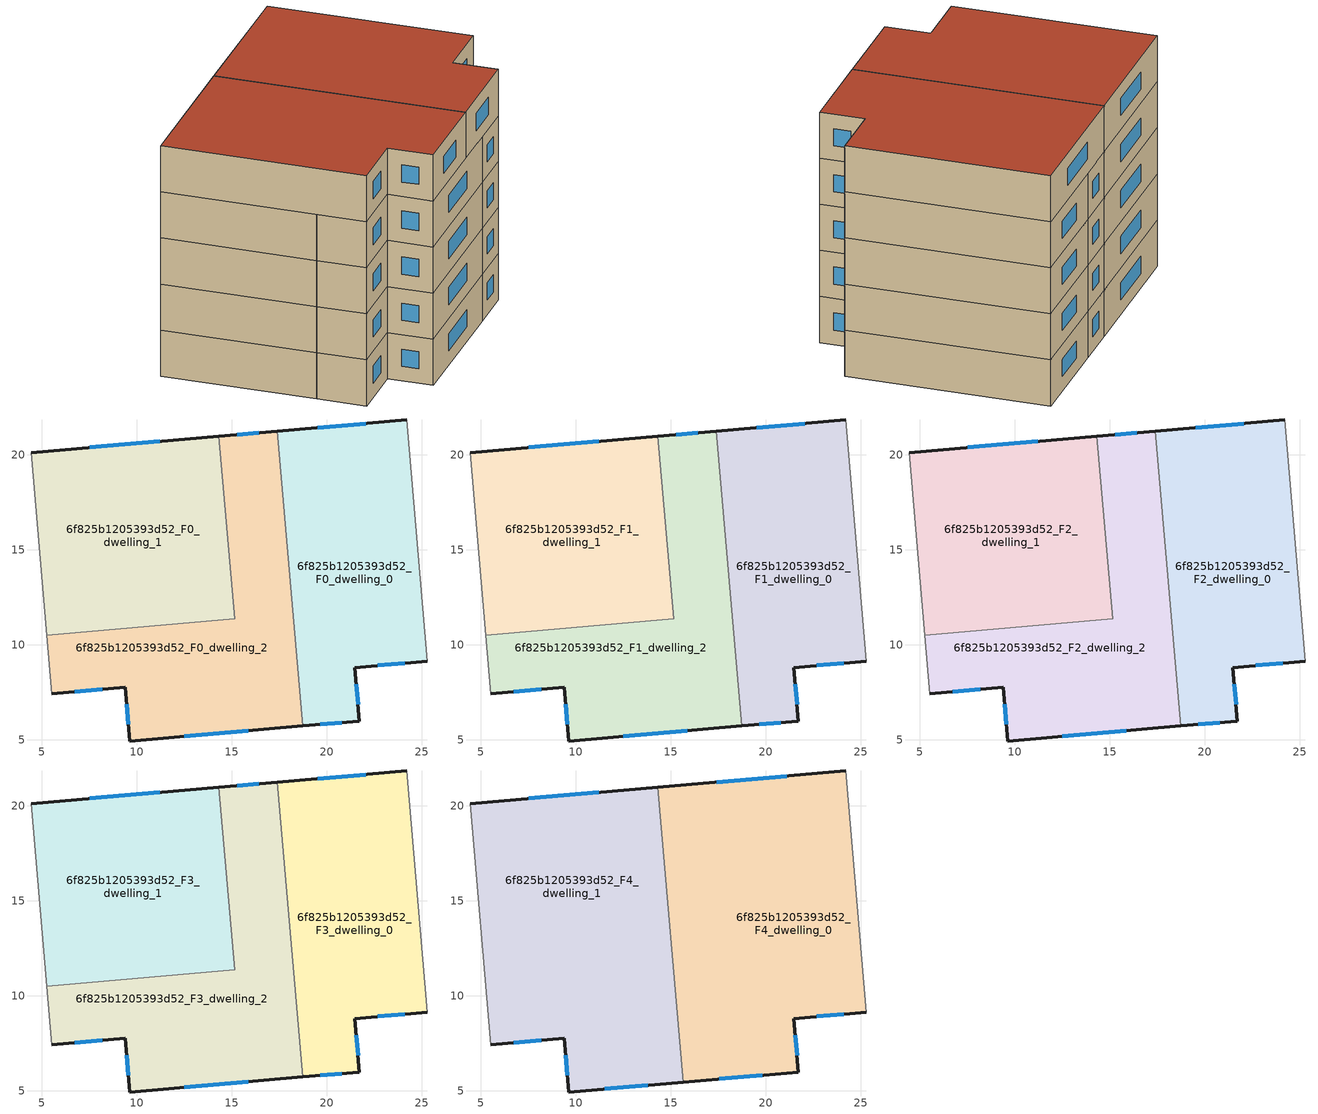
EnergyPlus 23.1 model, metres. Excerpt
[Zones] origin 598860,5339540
6f825b1205393d52_F0_dwelling_0
 floor ground (EU_floor_Construction): 24.19,21.83 25.3,9.15 21.47,8.81 21.72,6 18.73,5.74 17.38,21.24 z0
 wall outside (EU_wall_Construction): 18.73,5.74 21.72,6 21.47,8.81 25.3,9.15 / 24.19,21.83 17.38,21.24 z0:3
 wall adiabatic (EU_wall_Construction): 25.3,9.15 24.19,21.83 z0:3
 wall to 6f825b1205393d52_F0_dwelling_2 (EU_wall_Construction): 17.38,21.24 18.73,5.74 z0:3
 window (EU_Window_Construction): 22.67,8.92 24.1,9.04 / 21.64,6.88 21.55,7.93 / 19.67,5.82 20.78,5.91 / 22.06,21.64 19.52,21.42 z0.94:2.06
6f825b1205393d52_F0_dwelling_1
 floor ground (EU_floor_Construction): 14.32,20.97 15.15,11.37 5.28,10.51 4.45,20.11 z0
 wall outside (EU_wall_Construction): 14.32,20.97 4.45,20.11 z0:3
 wall adiabatic (EU_wall_Construction): 4.45,20.11 5.28,10.51 z0:3
 wall to 6f825b1205393d52_F0_dwelling_2 (EU_wall_Construction): 5.28,10.51 15.15,11.37 14.32,20.97 z0:3
 window (EU_Window_Construction): 11.23,20.7 7.54,20.38 z0.94:2.06
6f825b1205393d52_F0_dwelling_2
 floor ground (EU_floor_Construction): 17.38,21.24 18.73,5.74 9.65,4.95 9.4,7.77 5.55,7.43 5.28,10.51 15.15,11.37 14.32,20.97 z0
 wall outside (EU_wall_Construction): 17.38,21.24 14.32,20.97 / 5.55,7.43 9.4,7.77 9.65,4.95 18.73,5.74 z0:3
 wall adiabatic (EU_wall_Construction): 5.28,10.51 5.55,7.43 z0:3
 window (EU_Window_Construction): 16.42,21.15 15.28,21.05 / 12.5,5.19 15.88,5.49 / 9.48,6.89 9.57,5.83 / 6.76,7.54 8.19,7.67 z0.94:2.06
6f825b1205393d52_F1_dwelling_0
 floor to 6f825b1205393d52_F0_dwelling_0 (EU_floor_Construction): 24.19,21.83 25.29,9.15 21.47,8.81 21.72,6 18.73,5.74 17.38,21.24 z3
 wall outside (EU_wall_Construction): 18.73,5.74 21.72,6 21.47,8.81 25.3,9.15 / 24.19,21.83 17.38,21.24 z3:6
 wall adiabatic (EU_wall_Construction): 25.3,9.15 24.19,21.83 z3:6
 wall to 6f825b1205393d52_F1_dwelling_2 (EU_wall_Construction): 17.38,21.24 18.73,5.74 z3:6
 window (EU_Window_Construction): 22.67,8.92 24.1,9.04 / 21.64,6.88 21.55,7.93 / 19.67,5.82 20.78,5.91 / 22.06,21.64 19.52,21.42 z3.94:5.06
6f825b1205393d52_F1_dwelling_1
 floor to 6f825b1205393d52_F0_dwelling_1 (EU_floor_Construction): 14.32,20.97 15.15,11.37 5.28,10.51 4.45,20.11 z3
 wall outside (EU_wall_Construction): 14.32,20.97 4.45,20.11 z3:6
 wall adiabatic (EU_wall_Construction): 4.45,20.11 5.28,10.51 z3:6
 wall to 6f825b1205393d52_F1_dwelling_2 (EU_wall_Construction): 5.28,10.51 15.15,11.37 14.32,20.97 z3:6
 window (EU_Window_Construction): 11.23,20.7 7.54,20.38 z3.94:5.06
6f825b1205393d52_F1_dwelling_2
 floor to 6f825b1205393d52_F0_dwelling_2 (EU_floor_Construction): 17.38,21.24 18.73,5.74 9.65,4.95 9.4,7.77 5.55,7.43 5.28,10.51 15.15,11.37 14.32,20.97 z3
 wall outside (EU_wall_Construction): 17.38,21.24 14.32,20.97 / 5.55,7.43 9.4,7.77 9.65,4.95 18.73,5.74 z3:6
 wall adiabatic (EU_wall_Construction): 5.28,10.51 5.55,7.43 z3:6
 window (EU_Window_Construction): 16.42,21.15 15.28,21.05 / 12.5,5.19 15.88,5.49 / 9.48,6.89 9.57,5.83 / 6.76,7.54 8.19,7.67 z3.94:5.06
6f825b1205393d52_F2_dwelling_0
 floor to 6f825b1205393d52_F1_dwelling_0 (EU_floor_Construction): 24.19,21.83 25.29,9.15 21.47,8.81 21.72,6 18.73,5.74 17.38,21.24 z6
 wall outside (EU_wall_Construction): 18.73,5.74 21.72,6 21.47,8.81 25.3,9.15 / 24.19,21.83 17.38,21.24 z6:9
 wall adiabatic (EU_wall_Construction): 25.3,9.15 24.19,21.83 z6:9
 wall to 6f825b1205393d52_F2_dwelling_2 (EU_wall_Construction): 17.38,21.24 18.73,5.74 z6:9
 window (EU_Window_Construction): 22.67,8.92 24.1,9.04 / 21.64,6.88 21.55,7.93 / 19.67,5.82 20.78,5.91 / 22.06,21.64 19.52,21.42 z6.94:8.06
6f825b1205393d52_F2_dwelling_1
 floor to 6f825b1205393d52_F1_dwelling_1 (EU_floor_Construction): 14.32,20.97 15.15,11.37 5.28,10.51 4.45,20.11 z6
 wall outside (EU_wall_Construction): 14.32,20.97 4.45,20.11 z6:9
 wall adiabatic (EU_wall_Construction): 4.45,20.11 5.28,10.51 z6:9
 wall to 6f825b1205393d52_F2_dwelling_2 (EU_wall_Construction): 5.28,10.51 15.15,11.37 14.32,20.97 z6:9
 window (EU_Window_Construction): 11.23,20.7 7.54,20.38 z6.94:8.06
6f825b1205393d52_F2_dwelling_2
 floor to 6f825b1205393d52_F1_dwelling_2 (EU_floor_Construction): 17.38,21.24 18.73,5.74 9.65,4.95 9.4,7.77 5.55,7.43 5.28,10.51 15.15,11.37 14.32,20.97 z6
 wall outside (EU_wall_Construction): 17.38,21.24 14.32,20.97 / 5.55,7.43 9.4,7.77 9.65,4.95 18.73,5.74 z6:9
 wall adiabatic (EU_wall_Construction): 5.28,10.51 5.55,7.43 z6:9
 window (EU_Window_Construction): 16.42,21.15 15.28,21.05 / 12.5,5.19 15.88,5.49 / 9.48,6.89 9.57,5.83 / 6.76,7.54 8.19,7.67 z6.94:8.06
6f825b1205393d52_F3_dwelling_0
 floor to 6f825b1205393d52_F2_dwelling_0 (EU_floor_Construction): 24.19,21.83 25.29,9.15 21.47,8.81 21.72,6 18.73,5.74 17.38,21.24 z9
 wall outside (EU_wall_Construction): 18.73,5.74 21.72,6 21.47,8.81 25.3,9.15 / 24.19,21.83 17.38,21.24 z9:12
 wall adiabatic (EU_wall_Construction): 25.3,9.15 24.19,21.83 z9:12
 wall to 6f825b1205393d52_F3_dwelling_2 (EU_wall_Construction): 17.38,21.24 18.73,5.74 z9:12
 window (EU_Window_Construction): 22.67,8.92 24.1,9.04 / 21.64,6.88 21.55,7.93 / 19.67,5.82 20.78,5.91 / 22.06,21.64 19.52,21.42 z9.94:11.06
6f825b1205393d52_F3_dwelling_1
 floor to 6f825b1205393d52_F2_dwelling_1 (EU_floor_Construction): 14.32,20.97 15.15,11.37 5.28,10.51 4.45,20.11 z9
 wall outside (EU_wall_Construction): 14.32,20.97 4.45,20.11 z9:12
 wall adiabatic (EU_wall_Construction): 4.45,20.11 5.28,10.51 z9:12
 wall to 6f825b1205393d52_F3_dwelling_2 (EU_wall_Construction): 5.28,10.51 15.15,11.37 14.32,20.97 z9:12
 window (EU_Window_Construction): 11.23,20.7 7.54,20.38 z9.94:11.06
6f825b1205393d52_F3_dwelling_2
 floor to 6f825b1205393d52_F2_dwelling_2 (EU_floor_Construction): 17.38,21.24 18.73,5.74 9.65,4.95 9.4,7.77 5.55,7.43 5.28,10.51 15.15,11.37 14.32,20.97 z9
 wall outside (EU_wall_Construction): 17.38,21.24 14.32,20.97 / 5.55,7.43 9.4,7.77 9.65,4.95 18.73,5.74 z9:12
 wall adiabatic (EU_wall_Construction): 5.28,10.51 5.55,7.43 z9:12
 window (EU_Window_Construction): 16.42,21.15 15.28,21.05 / 12.5,5.19 15.88,5.49 / 9.48,6.89 9.57,5.83 / 6.76,7.54 8.19,7.67 z9.94:11.06
6f825b1205393d52_F4_dwelling_0
 floor to 6f825b1205393d52_F3_dwelling_0 (EU_floor_Construction): 24.19,21.83 25.29,9.15 21.47,8.81 21.72,6 18.73,5.74 17.38,21.24 z12
 floor to 6f825b1205393d52_F3_dwelling_2 (EU_floor_Construction): 17.38,21.24 18.73,5.74 15.67,5.47 14.32,20.97 z12
 wall outside (EU_wall_Construction): 24.19,21.83 14.32,20.97 / 15.67,5.47 21.72,6 21.47,8.81 25.3,9.15 z12:15
 wall adiabatic (EU_wall_Construction): 25.3,9.15 24.19,21.83 z12:15
 wall to 6f825b1205393d52_F4_dwelling_1 (EU_wall_Construction): 14.32,20.97 15.67,5.47 z12:15
 window (EU_Window_Construction): 21.1,21.56 17.42,21.24 / 22.67,8.92 24.1,9.04 / 21.64,6.88 21.55,7.93 / 17.57,5.63 19.82,5.83 z12.94:14.06
 roof outside (EU_roof_Construction): 21.72,6 21.47,8.81 25.3,9.15 24.19,21.83 14.32,20.97 15.67,5.47 z15
6f825b1205393d52_F4_dwelling_1
 floor to 6f825b1205393d52_F3_dwelling_2 (EU_floor_Construction): 14.32,20.97 15.67,5.47 9.65,4.95 9.4,7.77 5.55,7.43 5.28,10.51 15.15,11.37 z12
 floor to 6f825b1205393d52_F3_dwelling_1 (EU_floor_Construction): 14.32,20.97 15.15,11.37 5.28,10.51 4.45,20.11 z12
 wall outside (EU_wall_Construction): 14.32,20.97 4.45,20.11 / 5.55,7.43 9.4,7.77 9.65,4.95 15.67,5.47 z12:15
 wall adiabatic (EU_wall_Construction): 4.45,20.11 5.55,7.43 z12:15
 window (EU_Window_Construction): 11.23,20.7 7.54,20.38 / 11.54,5.11 13.78,5.3 / 9.48,6.89 9.57,5.83 / 6.76,7.54 8.19,7.67 z12.94:14.06
 roof outside (EU_roof_Construction): 15.67,5.47 14.32,20.97 4.45,20.11 5.55,7.43 9.4,7.77 9.65,4.95 z15
[Building]
EU S2 Campaign: North Axis=0; Terrain=City; Solar Distribution=FullExterior
[Site:Location]
Vienna: Latitude=48; Longitude=16.5; Time Zone=1; Elevation=183
[SizingPeriod:WeatherFileDays]
AnnualSizingPeriod: Begin Month=1; Begin Day of Month=1; End Month=12; End Day of Month=31; Day of Week for Start Day=Monday; Use Weather File Daylight Saving Period=No; Use Weather File Rain and Snow Indicators=No
[MATERIAL]
EU_InternalMass_Material: Roughness=MediumRough; Thickness=0.1; Conductivity=1; Density=1800; Specific Heat=900; Thermal Absorptance=0.9; Solar Absorptance=0.7; Visible Absorptance=0.7
[MATERIAL:NOMASS] Roughness=MediumRough; Thermal Absorptance=0.9; Solar Absorptance=0.7; Visible Absorptance=0.7
Name | Thermal Resistance
EU_wall_NoMass | 0.914258
EU_roof_NoMass | 0.954009
EU_floor_NoMass | 1.09711
[WINDOWMATERIAL:SIMPLEGLAZINGSYSTEM]
EU_Window_SimpleGlazing: UFactor=2.09642; Solar Heat Gain Coefficient=0.65; Visible Transmittance=0.65
[CONSTRUCTION]
EU_wall_Construction: EU_wall_NoMass
EU_roof_Construction: EU_roof_NoMass
EU_floor_Construction: EU_floor_NoMass
EU_Window_Construction: EU_Window_SimpleGlazing
EU_InternalMass_Construction: EU_InternalMass_Material
[ZONE] Type=1; Multiplier=1; Ceiling Height=autocalculate; Floor Area=autocalculate; Part of Total Floor Area=Yes
Name | Volume
6f825b1205393d52_F0_dwelling_0; 6f825b1205393d52_F1_dwelling_0; 6f825b1205393d52_F2_dwelling_0; 6f825b1205393d52_F3_dwelling_0 | 286.575
6f825b1205393d52_F4_dwelling_0 | 429.894
6f825b1205393d52_F0_dwelling_1; 6f825b1205393d52_F1_dwelling_1; 6f825b1205393d52_F2_dwelling_1; 6f825b1205393d52_F3_dwelling_1 | 286.589
6f825b1205393d52_F4_dwelling_1 | 429.792
6f825b1205393d52_F0_dwelling_2 | 286.599
6f825b1205393d52_F1_dwelling_2; 6f825b1205393d52_F2_dwelling_2; 6f825b1205393d52_F3_dwelling_2 | 286.6
[INTERNALMASS] Construction=EU_InternalMass_Construction
Name | Zone or ZoneList | Surface Area
6f825b1205393d52_F0_dwelling_0_EU_InternalMass | 6f825b1205393d52_F0_dwelling_0 | 95.5271
6f825b1205393d52_F0_dwelling_1_EU_InternalMass | 6f825b1205393d52_F0_dwelling_1 | 95.5297
6f825b1205393d52_F0_dwelling_2_EU_InternalMass | 6f825b1205393d52_F0_dwelling_2 | 95.533
6f825b1205393d52_F1_dwelling_0_EU_InternalMass | 6f825b1205393d52_F1_dwelling_0 | 95.5271
6f825b1205393d52_F1_dwelling_1_EU_InternalMass | 6f825b1205393d52_F1_dwelling_1 | 95.5297
6f825b1205393d52_F1_dwelling_2_EU_InternalMass | 6f825b1205393d52_F1_dwelling_2 | 95.533
6f825b1205393d52_F2_dwelling_0_EU_InternalMass | 6f825b1205393d52_F2_dwelling_0 | 95.5271
6f825b1205393d52_F2_dwelling_1_EU_InternalMass | 6f825b1205393d52_F2_dwelling_1 | 95.5297
6f825b1205393d52_F2_dwelling_2_EU_InternalMass | 6f825b1205393d52_F2_dwelling_2 | 95.533
6f825b1205393d52_F3_dwelling_0_EU_InternalMass | 6f825b1205393d52_F3_dwelling_0 | 95.5271
6f825b1205393d52_F3_dwelling_1_EU_InternalMass | 6f825b1205393d52_F3_dwelling_1 | 95.5297
6f825b1205393d52_F3_dwelling_2_EU_InternalMass | 6f825b1205393d52_F3_dwelling_2 | 95.533
6f825b1205393d52_F4_dwelling_0_EU_InternalMass | 6f825b1205393d52_F4_dwelling_0 | 143.3
6f825b1205393d52_F4_dwelling_1_EU_InternalMass | 6f825b1205393d52_F4_dwelling_1 | 143.287
[OTHEREQUIPMENT] Fuel Type=Electricity; Design Level Calculation Method=Watts/Area; Power per Zone Floor Area=1; Fraction Latent=0; Fraction Radiant=0; Fraction Lost=0; Carbon Dioxide Generation Rate=0; EndUse Subcategory=EU_Step8_InternalGains
Name | Zone or ZoneList or Space or SpaceList | Schedule
EU_Step8_InternalGain_6f825b1205393d52_F0_dwelling_0_f000 | 6f825b1205393d52_F0_dwelling_0 | EU_Step8_GainSchedule_6f825b1205393d52_F0_dwelling_0_f000
EU_Step8_InternalGain_6f825b1205393d52_F0_dwelling_1_f000 | 6f825b1205393d52_F0_dwelling_1 | EU_Step8_GainSchedule_6f825b1205393d52_F0_dwelling_1_f000
EU_Step8_InternalGain_6f825b1205393d52_F0_dwelling_2_f000 | 6f825b1205393d52_F0_dwelling_2 | EU_Step8_GainSchedule_6f825b1205393d52_F0_dwelling_2_f000
EU_Step8_InternalGain_6f825b1205393d52_F1_dwelling_0_f000 | 6f825b1205393d52_F1_dwelling_0 | EU_Step8_GainSchedule_6f825b1205393d52_F1_dwelling_0_f000
EU_Step8_InternalGain_6f825b1205393d52_F1_dwelling_1_f000 | 6f825b1205393d52_F1_dwelling_1 | EU_Step8_GainSchedule_6f825b1205393d52_F1_dwelling_1_f000
EU_Step8_InternalGain_6f825b1205393d52_F1_dwelling_2_f000 | 6f825b1205393d52_F1_dwelling_2 | EU_Step8_GainSchedule_6f825b1205393d52_F1_dwelling_2_f000
EU_Step8_InternalGain_6f825b1205393d52_F2_dwelling_0_f000 | 6f825b1205393d52_F2_dwelling_0 | EU_Step8_GainSchedule_6f825b1205393d52_F2_dwelling_0_f000
EU_Step8_InternalGain_6f825b1205393d52_F2_dwelling_1_f000 | 6f825b1205393d52_F2_dwelling_1 | EU_Step8_GainSchedule_6f825b1205393d52_F2_dwelling_1_f000
EU_Step8_InternalGain_6f825b1205393d52_F2_dwelling_2_f000 | 6f825b1205393d52_F2_dwelling_2 | EU_Step8_GainSchedule_6f825b1205393d52_F2_dwelling_2_f000
EU_Step8_InternalGain_6f825b1205393d52_F3_dwelling_0_f000 | 6f825b1205393d52_F3_dwelling_0 | EU_Step8_GainSchedule_6f825b1205393d52_F3_dwelling_0_f000
EU_Step8_InternalGain_6f825b1205393d52_F3_dwelling_1_f000 | 6f825b1205393d52_F3_dwelling_1 | EU_Step8_GainSchedule_6f825b1205393d52_F3_dwelling_1_f000
EU_Step8_InternalGain_6f825b1205393d52_F3_dwelling_2_f000 | 6f825b1205393d52_F3_dwelling_2 | EU_Step8_GainSchedule_6f825b1205393d52_F3_dwelling_2_f000
EU_Step8_InternalGain_6f825b1205393d52_F4_dwelling_0_f000 | 6f825b1205393d52_F4_dwelling_0 | EU_Step8_GainSchedule_6f825b1205393d52_F4_dwelling_0_f000
EU_Step8_InternalGain_6f825b1205393d52_F4_dwelling_1_f000 | 6f825b1205393d52_F4_dwelling_1 | EU_Step8_GainSchedule_6f825b1205393d52_F4_dwelling_1_f000
[ZONEVENTILATION:DESIGNFLOWRATE] Schedule=EU_AlwaysOn; Design Flow Rate Calculation Method=AirChanges/Hour; Air Changes per Hour=0.546891; Ventilation Type=Natural; Fan Pressure Rise=0; Fan Total Efficiency=1; Constant Term Coefficient=1; Temperature Term Coefficient=0; Velocity Term Coefficient=0; Velocity Squared Term Coefficient=0; Minimum Indoor Temperature=-100; Maximum Indoor Temperature=100; Delta Temperature=-100; Minimum Outdoor Temperature=-100; Maximum Outdoor Temperature=100; Maximum Wind Speed=40
Name | Zone or ZoneList or Space or SpaceList
EU_ConstantAir_6f825b1205393d52_F0_dwelling_0 | 6f825b1205393d52_F0_dwelling_0
EU_ConstantAir_6f825b1205393d52_F0_dwelling_1 | 6f825b1205393d52_F0_dwelling_1
EU_ConstantAir_6f825b1205393d52_F0_dwelling_2 | 6f825b1205393d52_F0_dwelling_2
EU_ConstantAir_6f825b1205393d52_F1_dwelling_0 | 6f825b1205393d52_F1_dwelling_0
EU_ConstantAir_6f825b1205393d52_F1_dwelling_1 | 6f825b1205393d52_F1_dwelling_1
EU_ConstantAir_6f825b1205393d52_F1_dwelling_2 | 6f825b1205393d52_F1_dwelling_2
EU_ConstantAir_6f825b1205393d52_F2_dwelling_0 | 6f825b1205393d52_F2_dwelling_0
EU_ConstantAir_6f825b1205393d52_F2_dwelling_1 | 6f825b1205393d52_F2_dwelling_1
EU_ConstantAir_6f825b1205393d52_F2_dwelling_2 | 6f825b1205393d52_F2_dwelling_2
EU_ConstantAir_6f825b1205393d52_F3_dwelling_0 | 6f825b1205393d52_F3_dwelling_0
EU_ConstantAir_6f825b1205393d52_F3_dwelling_1 | 6f825b1205393d52_F3_dwelling_1
EU_ConstantAir_6f825b1205393d52_F3_dwelling_2 | 6f825b1205393d52_F3_dwelling_2
EU_ConstantAir_6f825b1205393d52_F4_dwelling_0 | 6f825b1205393d52_F4_dwelling_0
EU_ConstantAir_6f825b1205393d52_F4_dwelling_1 | 6f825b1205393d52_F4_dwelling_1
[HVACTEMPLATE:THERMOSTAT] Constant Heating Setpoint=20; Constant Cooling Setpoint=50
EU_HeatOnly_6f825b1205393d52_F0_dwelling_0; EU_HeatOnly_6f825b1205393d52_F0_dwelling_1; EU_HeatOnly_6f825b1205393d52_F0_dwelling_2; EU_HeatOnly_6f825b1205393d52_F1_dwelling_0; EU_HeatOnly_6f825b1205393d52_F1_dwelling_1; EU_HeatOnly_6f825b1205393d52_F1_dwelling_2; EU_HeatOnly_6f825b1205393d52_F2_dwelling_0; EU_HeatOnly_6f825b1205393d52_F2_dwelling_1; EU_HeatOnly_6f825b1205393d52_F2_dwelling_2; EU_HeatOnly_6f825b1205393d52_F3_dwelling_0; EU_HeatOnly_6f825b1205393d52_F3_dwelling_1; EU_HeatOnly_6f825b1205393d52_F3_dwelling_2; EU_HeatOnly_6f825b1205393d52_F4_dwelling_0; EU_HeatOnly_6f825b1205393d52_F4_dwelling_1
[HVACTEMPLATE:ZONE:IDEALLOADSAIRSYSTEM] System Availability Schedule=EU_AlwaysOn; Maximum Heating Supply Air Temperature=50; Minimum Cooling Supply Air Temperature=13; Maximum Heating Supply Air Humidity Ratio=0.0156; Minimum Cooling Supply Air Humidity Ratio=0.0077; Heating Limit=NoLimit; Cooling Limit=NoLimit; Heating Availability Schedule=EU_AlwaysOn; Cooling Availability Schedule=EU_CoolingOff; Dehumidification Control Type=ConstantSensibleHeatRatio; Cooling Sensible Heat Ratio=0.7; Dehumidification Setpoint=60; Humidification Control Type=None; Humidification Setpoint=30; Outdoor Air Method=None; Outdoor Air Flow Rate per Person=0.00944; Outdoor Air Flow Rate per Zone Floor Area=0; Outdoor Air Flow Rate per Zone=0; Demand Controlled Ventilation Type=None; Outdoor Air Economizer Type=NoEconomizer; Heat Recovery Type=None; Sensible Heat Recovery Effectiveness=0.7; Latent Heat Recovery Effectiveness=0.65
Name | Template Thermostat
6f825b1205393d52_F0_dwelling_0 | EU_HeatOnly_6f825b1205393d52_F0_dwelling_0
6f825b1205393d52_F0_dwelling_1 | EU_HeatOnly_6f825b1205393d52_F0_dwelling_1
6f825b1205393d52_F0_dwelling_2 | EU_HeatOnly_6f825b1205393d52_F0_dwelling_2
6f825b1205393d52_F1_dwelling_0 | EU_HeatOnly_6f825b1205393d52_F1_dwelling_0
6f825b1205393d52_F1_dwelling_1 | EU_HeatOnly_6f825b1205393d52_F1_dwelling_1
6f825b1205393d52_F1_dwelling_2 | EU_HeatOnly_6f825b1205393d52_F1_dwelling_2
6f825b1205393d52_F2_dwelling_0 | EU_HeatOnly_6f825b1205393d52_F2_dwelling_0
6f825b1205393d52_F2_dwelling_1 | EU_HeatOnly_6f825b1205393d52_F2_dwelling_1
6f825b1205393d52_F2_dwelling_2 | EU_HeatOnly_6f825b1205393d52_F2_dwelling_2
6f825b1205393d52_F3_dwelling_0 | EU_HeatOnly_6f825b1205393d52_F3_dwelling_0
6f825b1205393d52_F3_dwelling_1 | EU_HeatOnly_6f825b1205393d52_F3_dwelling_1
6f825b1205393d52_F3_dwelling_2 | EU_HeatOnly_6f825b1205393d52_F3_dwelling_2
6f825b1205393d52_F4_dwelling_0 | EU_HeatOnly_6f825b1205393d52_F4_dwelling_0
6f825b1205393d52_F4_dwelling_1 | EU_HeatOnly_6f825b1205393d52_F4_dwelling_1
[SIZING:ZONE] Zone Cooling Design Supply Air Temperature Input Method=SupplyAirTemperature; Zone Cooling Design Supply Air Temperature=13; Zone Heating Design Supply Air Temperature Input Method=SupplyAirTemperature; Zone Heating Design Supply Air Temperature=50; Zone Cooling Design Supply Air Humidity Ratio=0.008; Zone Heating Design Supply Air Humidity Ratio=0.008; Cooling Design Air Flow Method=DesignDay; Cooling Design Air Flow Rate=0; Cooling Minimum Air Flow per Zone Floor Area=0.000762; Cooling Minimum Air Flow=0; Cooling Minimum Air Flow Fraction=0.2; Heating Design Air Flow Method=DesignDay; Heating Design Air Flow Rate=0; Heating Maximum Air Flow per Zone Floor Area=0.002032; Heating Maximum Air Flow=0.141576; Heating Maximum Air Flow Fraction=0.3; Account for Dedicated Outdoor Air System=No; Dedicated Outdoor Air System Control Strategy=NeutralSupplyAir; Dedicated Outdoor Air Low Setpoint Temperature for Design=autosize; Dedicated Outdoor Air High Setpoint Temperature for Design=autosize; Zone Load Sizing Method=Sensible Load Only No Latent Load; Zone Latent Cooling Design Supply Air Humidity Ratio Input Method=HumidityRatioDifference; Zone Cooling Design Supply Air Humidity Ratio Difference=0.005; Zone Latent Heating Design Supply Air Humidity Ratio Input Method=HumidityRatioDifference; Zone Humidification Design Supply Air Humidity Ratio Difference=0.005
6f825b1205393d52_F0_dwelling_0; 6f825b1205393d52_F0_dwelling_1; 6f825b1205393d52_F0_dwelling_2; 6f825b1205393d52_F1_dwelling_0; 6f825b1205393d52_F1_dwelling_1; 6f825b1205393d52_F1_dwelling_2; 6f825b1205393d52_F2_dwelling_0; 6f825b1205393d52_F2_dwelling_1; 6f825b1205393d52_F2_dwelling_2; 6f825b1205393d52_F3_dwelling_0; 6f825b1205393d52_F3_dwelling_1; 6f825b1205393d52_F3_dwelling_2; 6f825b1205393d52_F4_dwelling_0; 6f825b1205393d52_F4_dwelling_1
[SCHEDULE:CONSTANT]
Name | Hourly Value
EU_AlwaysOn | 1
EU_CoolingOff | 0
[SCHEDULE:FILE] Column Number=1; Rows to Skip at Top=0; Number of Hours of Data=8760; Column Separator=Comma; Interpolate to Timestep=No; Minutes per Item=60; Adjust Schedule for Daylight Savings=Yes
Name | File
EU_Step8_GainSchedule_6f825b1205393d52_F0_dwelling_0_f000 | ../../schedules/6f825b1205393d52/6f825b1205393d52_F0_dwelling_0_f000_gain.csv
EU_Step8_GainSchedule_6f825b1205393d52_F0_dwelling_1_f000 | ../../schedules/6f825b1205393d52/6f825b1205393d52_F0_dwelling_1_f000_gain.csv
EU_Step8_GainSchedule_6f825b1205393d52_F0_dwelling_2_f000 | ../../schedules/6f825b1205393d52/6f825b1205393d52_F0_dwelling_2_f000_gain.csv
EU_Step8_GainSchedule_6f825b1205393d52_F1_dwelling_0_f000 | ../../schedules/6f825b1205393d52/6f825b1205393d52_F1_dwelling_0_f000_gain.csv
EU_Step8_GainSchedule_6f825b1205393d52_F1_dwelling_1_f000 | ../../schedules/6f825b1205393d52/6f825b1205393d52_F1_dwelling_1_f000_gain.csv
EU_Step8_GainSchedule_6f825b1205393d52_F1_dwelling_2_f000 | ../../schedules/6f825b1205393d52/6f825b1205393d52_F1_dwelling_2_f000_gain.csv
EU_Step8_GainSchedule_6f825b1205393d52_F2_dwelling_0_f000 | ../../schedules/6f825b1205393d52/6f825b1205393d52_F2_dwelling_0_f000_gain.csv
EU_Step8_GainSchedule_6f825b1205393d52_F2_dwelling_1_f000 | ../../schedules/6f825b1205393d52/6f825b1205393d52_F2_dwelling_1_f000_gain.csv
EU_Step8_GainSchedule_6f825b1205393d52_F2_dwelling_2_f000 | ../../schedules/6f825b1205393d52/6f825b1205393d52_F2_dwelling_2_f000_gain.csv
EU_Step8_GainSchedule_6f825b1205393d52_F3_dwelling_0_f000 | ../../schedules/6f825b1205393d52/6f825b1205393d52_F3_dwelling_0_f000_gain.csv
EU_Step8_GainSchedule_6f825b1205393d52_F3_dwelling_1_f000 | ../../schedules/6f825b1205393d52/6f825b1205393d52_F3_dwelling_1_f000_gain.csv
EU_Step8_GainSchedule_6f825b1205393d52_F3_dwelling_2_f000 | ../../schedules/6f825b1205393d52/6f825b1205393d52_F3_dwelling_2_f000_gain.csv
EU_Step8_GainSchedule_6f825b1205393d52_F4_dwelling_0_f000 | ../../schedules/6f825b1205393d52/6f825b1205393d52_F4_dwelling_0_f000_gain.csv
EU_Step8_GainSchedule_6f825b1205393d52_F4_dwelling_1_f000 | ../../schedules/6f825b1205393d52/6f825b1205393d52_F4_dwelling_1_f000_gain.csv
